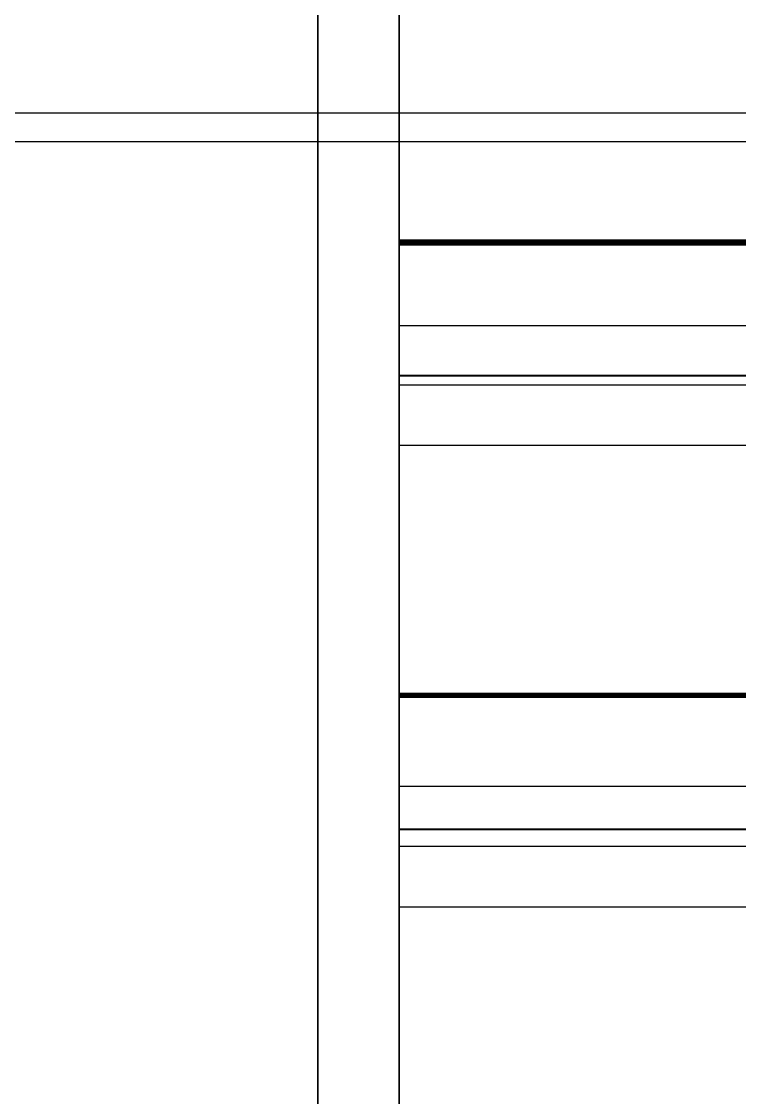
# Model space of a CAD drawing. Header units: millimetres. Extents: x -85 to 1059, y -155 to 155.
# Drawn here: x 998.18 to 1002.59, y 66.06 to 72.67 of the extents above; entities that cross this region are included whole.
import ezdxf

# ---------------------------------------------------------------- set-up
doc = ezdxf.new("R2010")
doc.units = ezdxf.units.MM
doc.header["$MEASUREMENT"] = 0
doc.layers.add('Default', color=7, linetype='Continuous', true_color=0x000000)

msp = doc.modelspace()

# ---------------------------------------------------------------- linework, layer by layer
at = {"layer": 'Default'}
for points, knots in [([(1000, 0, -154), (1000, -154, -154), (1000, -154), (1000, -154, 154), (1000, 0, 154), (1000, 154, 154), (1000, 154), (1000, 154, -154), (1000, 0, -154)], [0, 0, 0, 241.902634, 241.902634, 483.805269, 483.805269, 725.707903, 725.707903, 967.610537, 967.610537, 967.610537]), ([(1000, 0, -150), (1000, -150, -150), (1000, -150), (1000, -150, 150), (1000, 0, 150), (1000, 150, 150), (1000, 150), (1000, 150, -150), (1000, 0, -150)], [0, 0, 0, 235.619449, 235.619449, 471.238898, 471.238898, 706.858347, 706.858347, 942.477796, 942.477796, 942.477796])]:
    msp.add_rational_spline(points, [1, 0.707106781187, 1, 0.707106781187, 1, 0.707106781187, 1, 0.707106781187, 1], degree=2, knots=knots, dxfattribs=at)
for points, degree, knots in [([(1000.5, 0.0018, 150.0005), (1000.5, 82.8446, 150.0005), (1000.5, 150.0018, 82.8432), (1000.5, 150.0018, 0.0004), (1000.5, 150.0018, -82.8427), (1000.5, 82.8446, -150), (1000.5, 0.0018, -150), (1000.5, -82.8411, -150), (1000.5, -149.9983, -82.8427), (1000.5, -149.9983, 0.0004), (1000.5, -149.9983, 82.8432), (1000.5, -82.8411, 150.0005), (1000.5, 0.0018, 150.0005)], 3, [-5, -5, -5, -5, -4, -4, -4, -3, -3, -3, -2, -2, -2, -1, -1, -1, -1]), ([(1000.5, 0.3488, 139.7504), (1000.5, -76.9709, 139.7504), (1000.5, -139.6511, 77.0702), (1000.5, -139.6511, -0.2498), (1000.5, -139.6511, -77.5699), (1000.5, -76.9709, -140.2497), (1000.5, 0.3488, -140.2497), (1000.5, 77.6689, -140.2497), (1000.5, 140.349, -77.5699), (1000.5, 140.349, -0.2498), (1000.5, 140.349, 77.0702), (1000.5, 77.6689, 139.7504), (1000.5, 0.3488, 139.7504)], 3, [20636, 20636, 20636, 20636, 20637, 20637, 20637, 20638, 20638, 20638, 20639, 20639, 20639, 20640, 20640, 20640, 20640]), ([(1000.5, 0.0018, 140.0004), (1000.5, -77.318, 140.0004), (1000.5, -139.9981, 77.3202), (1000.5, -139.9981, 0.0002), (1000.5, -139.9981, -77.3199), (1000.5, -77.318, -139.9997), (1000.5, 0.0018, -139.9997), (1000.5, 77.3215, -139.9997), (1000.5, 140.002, -77.3199), (1000.5, 140.002, 0.0002), (1000.5, 140.002, 77.3202), (1000.5, 77.3215, 140.0004), (1000.5, 0.0018, 140.0004)], 3, [-1, -1, -1, -1, 0, 0, 0, 1, 1, 1, 2, 2, 2, 3, 3, 3, 3]), ([(1000.5, 71.3263, 135.2664), (1000.5, 71.3552, 135.2952), (1000.5, 71.3842, 135.3239), (1000.5, 71.4184, 135.3575), (1000.5, 71.4526, 135.391), (1000.5, 71.487, 135.4245), (1000.5, 71.5214, 135.458), (1000.5, 71.5561, 135.4922), (1000.5, 71.5909, 135.5264), (1000.5, 71.626, 135.5601), (1000.5, 71.6611, 135.5938), (1000.5, 71.6966, 135.6282), (1000.5, 71.732, 135.6626), (1000.5, 71.7676, 135.6968), (1000.5, 71.8033, 135.731), (1000.5, 71.8391, 135.7654), (1000.5, 71.8749, 135.7998), (1000.5, 71.911, 135.8342), (1000.5, 71.9472, 135.8686), (1000.5, 71.9839, 135.9036), (1000.5, 72.0206, 135.9385), (1000.5, 72.0573, 135.9732), (1000.5, 72.094, 136.008), (1000.5, 72.131, 136.0427), (1000.5, 72.168, 136.0775), (1000.5, 72.2054, 136.1126), (1000.5, 72.2428, 136.1477), (1000.5, 72.2806, 136.183), (1000.5, 72.3183, 136.2182), (1000.5, 72.3562, 136.2537), (1000.5, 72.3942, 136.2891), (1000.5, 72.4324, 136.3246), (1000.5, 72.4707, 136.36), (1000.5, 72.5094, 136.3955), (1000.5, 72.548, 136.431), (1000.5, 72.5868, 136.4668), (1000.5, 72.6256, 136.5026), (1000.5, 72.6647, 136.5384), (1000.5, 72.7039, 136.5742), (1000.5, 72.7434, 136.6102), (1000.5, 72.7829, 136.6461), (1000.5, 72.8226, 136.6823), (1000.5, 72.8623, 136.7185), (1000.5, 72.8692, 136.7246), (1000.5, 72.8761, 136.7308)], 2, [1653, 1653, 1653, 1654, 1654, 1655, 1655, 1656, 1656, 1657, 1657, 1658, 1658, 1659, 1659, 1660, 1660, 1661, 1661, 1662, 1662, 1663, 1663, 1664, 1664, 1665, 1665, 1666, 1666, 1667, 1667, 1668, 1668, 1669, 1669, 1670, 1670, 1671, 1671, 1672, 1672, 1673, 1673, 1674, 1674, 1675, 1675, 1675]), ([(1000.5, 72.8761, -137.2304), (1000.5, 72.8692, -137.2242), (1000.5, 72.8623, -137.2181), (1000.5, 72.8226, -137.1819), (1000.5, 72.7829, -137.1457), (1000.5, 72.7434, -137.1099), (1000.5, 72.7039, -137.0741), (1000.5, 72.6647, -137.0383), (1000.5, 72.6256, -137.0025), (1000.5, 72.5868, -136.9667), (1000.5, 72.548, -136.9309), (1000.5, 72.5094, -136.8953), (1000.5, 72.4707, -136.8596), (1000.5, 72.4324, -136.8242), (1000.5, 72.3942, -136.7887), (1000.5, 72.3562, -136.7533), (1000.5, 72.3183, -136.7178), (1000.5, 72.2806, -136.6827), (1000.5, 72.2428, -136.6476), (1000.5, 72.2054, -136.6125), (1000.5, 72.168, -136.5774), (1000.5, 72.131, -136.5423), (1000.5, 72.094, -136.5072), (1000.5, 72.0573, -136.4725), (1000.5, 72.0206, -136.4377), (1000.5, 71.9839, -136.4031), (1000.5, 71.9472, -136.3686), (1000.5, 71.911, -136.334), (1000.5, 71.8749, -136.2994), (1000.5, 71.8391, -136.265), (1000.5, 71.8033, -136.2306), (1000.5, 71.7676, -136.1964), (1000.5, 71.732, -136.1622), (1000.5, 71.6966, -136.128), (1000.5, 71.6611, -136.0938), (1000.5, 71.626, -136.0597), (1000.5, 71.5909, -136.0257), (1000.5, 71.5561, -135.992), (1000.5, 71.5214, -135.9583), (1000.5, 71.487, -135.9244), (1000.5, 71.4526, -135.8906), (1000.5, 71.4184, -135.857), (1000.5, 71.3842, -135.8235), (1000.5, 71.3552, -135.795), (1000.5, 71.3263, -135.7664)], 2, [8779, 8779, 8779, 8780, 8780, 8781, 8781, 8782, 8782, 8783, 8783, 8784, 8784, 8785, 8785, 8786, 8786, 8787, 8787, 8788, 8788, 8789, 8789, 8790, 8790, 8791, 8791, 8792, 8792, 8793, 8793, 8794, 8794, 8795, 8795, 8796, 8796, 8797, 8797, 8798, 8798, 8799, 8799, 8800, 8800, 8801, 8801, 8801]), ([(1000.5, 71.3136, 135.2559), (1000.5, 71.3177, 135.2592), (1000.5, 71.3217, 135.2626), (1000.5, 71.324, 135.2645), (1000.5, 71.3263, 135.2664)], 2, [1650, 1650, 1650, 1651.5, 1651.5, 1653, 1653, 1653]), ([(1000.5, 70.4962, 135.6658), (1000.5, 70.6271, 135.598), (1000.5, 70.758, 135.5303), (1000.5, 70.8965, 135.4583), (1000.5, 71.0349, 135.3864), (1000.5, 71.1654, 135.3183), (1000.5, 71.296, 135.2502)], 2, [1641, 1641, 1641, 1642, 1642, 1643, 1643, 1644, 1644, 1644]), ([(1000.5, 71.296, -135.7498), (1000.5, 71.1654, -135.8181), (1000.5, 71.0349, -135.8863), (1000.5, 70.8965, -135.9583), (1000.5, 70.758, -136.0303), (1000.5, 70.6271, -136.098), (1000.5, 70.4962, -136.1657)], 2, [8810, 8810, 8810, 8811, 8811, 8812, 8812, 8813, 8813, 8813]), ([(1000.5, 70.8007, 137.8096), (1000.5, 70.7996, 137.8004), (1000.5, 70.7986, 137.7913), (1000.5, 70.7919, 137.738), (1000.5, 70.7851, 137.6847), (1000.5, 70.7783, 137.6318), (1000.5, 70.7714, 137.5789), (1000.5, 70.7645, 137.5262), (1000.5, 70.7576, 137.4734), (1000.5, 70.7508, 137.421), (1000.5, 70.7439, 137.3686), (1000.5, 70.7368, 137.3166), (1000.5, 70.7298, 137.2646), (1000.5, 70.7227, 137.2131), (1000.5, 70.7157, 137.1616), (1000.5, 70.7086, 137.1102), (1000.5, 70.7015, 137.0589), (1000.5, 70.6943, 137.0077), (1000.5, 70.6871, 136.9566), (1000.5, 70.6798, 136.9058), (1000.5, 70.6726, 136.855), (1000.5, 70.6654, 136.8045), (1000.5, 70.6581, 136.7541), (1000.5, 70.6507, 136.704), (1000.5, 70.6433, 136.6539), (1000.5, 70.6359, 136.6042), (1000.5, 70.6285, 136.5544), (1000.5, 70.6211, 136.505), (1000.5, 70.6137, 136.4556), (1000.5, 70.6061, 136.4064), (1000.5, 70.5985, 136.3572), (1000.5, 70.5909, 136.3084), (1000.5, 70.5834, 136.2595), (1000.5, 70.5758, 136.2108), (1000.5, 70.5682, 136.1621), (1000.5, 70.5604, 136.114), (1000.5, 70.5527, 136.0658), (1000.5, 70.5449, 136.018), (1000.5, 70.5371, 135.9702), (1000.5, 70.5294, 135.9226), (1000.5, 70.5216, 135.875), (1000.5, 70.5139, 135.8275), (1000.5, 70.5061, 135.7801), (1000.5, 70.4989, 135.7369), (1000.5, 70.4916, 135.6936)], 2, [1610, 1610, 1610, 1611.045455, 1611.045455, 1612.090909, 1612.090909, 1613.136364, 1613.136364, 1614.181818, 1614.181818, 1615.227273, 1615.227273, 1616.272727, 1616.272727, 1617.318182, 1617.318182, 1618.363636, 1618.363636, 1619.409091, 1619.409091, 1620.454545, 1620.454545, 1621.5, 1621.5, 1622.545455, 1622.545455, 1623.590909, 1623.590909, 1624.636364, 1624.636364, 1625.681818, 1625.681818, 1626.727273, 1626.727273, 1627.772727, 1627.772727, 1628.818182, 1628.818182, 1629.863636, 1629.863636, 1630.909091, 1630.909091, 1631.954545, 1631.954545, 1633, 1633, 1633]), ([(1000.5, 70.4916, -136.1936), (1000.5, 70.4989, -136.2368), (1000.5, 70.5061, -136.28), (1000.5, 70.5139, -136.3271), (1000.5, 70.5216, -136.3742), (1000.5, 70.5294, -136.422), (1000.5, 70.5371, -136.4698), (1000.5, 70.5449, -136.5176), (1000.5, 70.5527, -136.5654), (1000.5, 70.5604, -136.6138), (1000.5, 70.5682, -136.6621), (1000.5, 70.5758, -136.7106), (1000.5, 70.5834, -136.7591), (1000.5, 70.5909, -136.808), (1000.5, 70.5985, -136.8568), (1000.5, 70.6061, -136.906), (1000.5, 70.6137, -136.9552), (1000.5, 70.6211, -137.0046), (1000.5, 70.6285, -137.054), (1000.5, 70.6359, -137.1038), (1000.5, 70.6433, -137.1535), (1000.5, 70.6507, -137.2038), (1000.5, 70.6581, -137.254), (1000.5, 70.6654, -137.3045), (1000.5, 70.6726, -137.3549), (1000.5, 70.6798, -137.4057), (1000.5, 70.6871, -137.4565), (1000.5, 70.6943, -137.5075), (1000.5, 70.7015, -137.5585), (1000.5, 70.7086, -137.6098), (1000.5, 70.7157, -137.6612), (1000.5, 70.7227, -137.7128), (1000.5, 70.7298, -137.7645), (1000.5, 70.7368, -137.8166), (1000.5, 70.7439, -137.8686), (1000.5, 70.7508, -137.921), (1000.5, 70.7576, -137.9734), (1000.5, 70.7645, -138.0259), (1000.5, 70.7714, -138.0785), (1000.5, 70.7783, -138.1314), (1000.5, 70.7851, -138.1843), (1000.5, 70.7919, -138.2376), (1000.5, 70.7986, -138.2909), (1000.5, 70.7996, -138.3002), (1000.5, 70.8007, -138.3096)], 2, [8821, 8821, 8821, 8822.045455, 8822.045455, 8823.090909, 8823.090909, 8824.136364, 8824.136364, 8825.181818, 8825.181818, 8826.227273, 8826.227273, 8827.272727, 8827.272727, 8828.318182, 8828.318182, 8829.363636, 8829.363636, 8830.409091, 8830.409091, 8831.454545, 8831.454545, 8832.5, 8832.5, 8833.545455, 8833.545455, 8834.590909, 8834.590909, 8835.636364, 8835.636364, 8836.681818, 8836.681818, 8837.727273, 8837.727273, 8838.772727, 8838.772727, 8839.818182, 8839.818182, 8840.863636, 8840.863636, 8841.909091, 8841.909091, 8842.954545, 8842.954545, 8844, 8844, 8844]), ([(1000.5, 70.4913, 135.6884), (1000.5, 70.4913, 135.6859), (1000.5, 70.4913, 135.6834), (1000.5, 70.4913, 135.6813), (1000.5, 70.4913, 135.6792)], 2, [1634, 1634, 1634, 1635, 1635, 1636, 1636, 1636]), ([(1000.5, 70.4913, -136.1788), (1000.5, 70.4913, -136.1809), (1000.5, 70.4913, -136.183), (1000.5, 70.4913, -136.1857), (1000.5, 70.4913, -136.1883)], 2, [8818, 8818, 8818, 8819, 8819, 8820, 8820, 8820]), ([(1000.5, 68.5429, 136.6821), (1000.5, 68.5734, 136.7134), (1000.5, 68.6039, 136.7446), (1000.5, 68.6374, 136.7788), (1000.5, 68.671, 136.813), (1000.5, 68.7046, 136.8476), (1000.5, 68.7383, 136.8822), (1000.5, 68.7726, 136.9167), (1000.5, 68.8068, 136.9513), (1000.5, 68.841, 136.9859), (1000.5, 68.8752, 137.0204), (1000.5, 68.91, 137.0554), (1000.5, 68.9447, 137.0903), (1000.5, 68.9796, 137.1252), (1000.5, 69.0146, 137.1601), (1000.5, 69.0497, 137.1952), (1000.5, 69.0848, 137.2303), (1000.5, 69.1202, 137.2658), (1000.5, 69.1557, 137.3013), (1000.5, 69.1917, 137.3365), (1000.5, 69.2276, 137.3718), (1000.5, 69.2636, 137.4074), (1000.5, 69.2996, 137.4431), (1000.5, 69.3359, 137.4787), (1000.5, 69.3723, 137.5143), (1000.5, 69.409, 137.5501), (1000.5, 69.4457, 137.5859), (1000.5, 69.4827, 137.6221), (1000.5, 69.5197, 137.6583), (1000.5, 69.557, 137.6943), (1000.5, 69.5942, 137.7302), (1000.5, 69.6316, 137.7666), (1000.5, 69.669, 137.8029), (1000.5, 69.7069, 137.8391), (1000.5, 69.7448, 137.8752), (1000.5, 69.7829, 137.9117), (1000.5, 69.821, 137.9483), (1000.5, 69.8593, 137.9851), (1000.5, 69.8976, 138.022), (1000.5, 69.9364, 138.0587), (1000.5, 69.9752, 138.0954), (1000.5, 70.0142, 138.1322), (1000.5, 70.0531, 138.1691), (1000.5, 70.0598, 138.1754), (1000.5, 70.0665, 138.1818)], 2, [1585, 1585, 1585, 1586.045455, 1586.045455, 1587.090909, 1587.090909, 1588.136364, 1588.136364, 1589.181818, 1589.181818, 1590.227273, 1590.227273, 1591.272727, 1591.272727, 1592.318182, 1592.318182, 1593.363636, 1593.363636, 1594.409091, 1594.409091, 1595.454545, 1595.454545, 1596.5, 1596.5, 1597.545455, 1597.545455, 1598.590909, 1598.590909, 1599.636364, 1599.636364, 1600.681818, 1600.681818, 1601.727273, 1601.727273, 1602.772727, 1602.772727, 1603.818182, 1603.818182, 1604.863636, 1604.863636, 1605.909091, 1605.909091, 1606.954545, 1606.954545, 1608, 1608, 1608]), ([(1000.5, 70.0665, -138.6814), (1000.5, 70.0598, -138.675), (1000.5, 70.0531, -138.6687), (1000.5, 70.0142, -138.6318), (1000.5, 69.9752, -138.595), (1000.5, 69.9364, -138.5581), (1000.5, 69.8976, -138.5212), (1000.5, 69.8593, -138.4845), (1000.5, 69.821, -138.4478), (1000.5, 69.7829, -138.4115), (1000.5, 69.7448, -138.3752), (1000.5, 69.7069, -138.3387), (1000.5, 69.669, -138.3021), (1000.5, 69.6316, -138.266), (1000.5, 69.5942, -138.2298), (1000.5, 69.557, -138.1937), (1000.5, 69.5197, -138.1575), (1000.5, 69.4827, -138.1217), (1000.5, 69.4457, -138.0859), (1000.5, 69.409, -138.0499), (1000.5, 69.3723, -138.0139), (1000.5, 69.3359, -137.9783), (1000.5, 69.2996, -137.9427), (1000.5, 69.2636, -137.9072), (1000.5, 69.2276, -137.8718), (1000.5, 69.1917, -137.8361), (1000.5, 69.1557, -137.8005), (1000.5, 69.1202, -137.7652), (1000.5, 69.0848, -137.7299), (1000.5, 69.0497, -137.6948), (1000.5, 69.0146, -137.6597), (1000.5, 68.9796, -137.6248), (1000.5, 68.9447, -137.5899), (1000.5, 68.91, -137.555), (1000.5, 68.8752, -137.52), (1000.5, 68.841, -137.4853), (1000.5, 68.8068, -137.4505), (1000.5, 68.7726, -137.4161), (1000.5, 68.7383, -137.3818), (1000.5, 68.7046, -137.3474), (1000.5, 68.671, -137.313), (1000.5, 68.6374, -137.2786), (1000.5, 68.6039, -137.2442), (1000.5, 68.5734, -137.2129), (1000.5, 68.5429, -137.1817)], 2, [8846, 8846, 8846, 8847.045455, 8847.045455, 8848.090909, 8848.090909, 8849.136364, 8849.136364, 8850.181818, 8850.181818, 8851.227273, 8851.227273, 8852.272727, 8852.272727, 8853.318182, 8853.318182, 8854.363636, 8854.363636, 8855.409091, 8855.409091, 8856.454545, 8856.454545, 8857.5, 8857.5, 8858.545455, 8858.545455, 8859.590909, 8859.590909, 8860.636364, 8860.636364, 8861.681818, 8861.681818, 8862.727273, 8862.727273, 8863.772727, 8863.772727, 8864.818182, 8864.818182, 8865.863636, 8865.863636, 8866.909091, 8866.909091, 8867.954545, 8867.954545, 8869, 8869, 8869]), ([(1000.5, 68.5429, -137.1817), (1000.5, 68.5408, -137.18), (1000.5, 68.5387, -137.1782), (1000.5, 68.5367, -137.1766), (1000.5, 68.5348, -137.175)], 2, [8869, 8869, 8869, 8870, 8870, 8871, 8871, 8871]), ([(1000.5, 67.7093, 137.0684), (1000.5, 67.8414, 137.0035), (1000.5, 67.9735, 136.9386), (1000.5, 68.1134, 136.8695), (1000.5, 68.2533, 136.8003), (1000.5, 68.3854, 136.7347), (1000.5, 68.5175, 136.6691)], 2, [1574, 1574, 1574, 1575, 1575, 1576, 1576, 1577, 1577, 1577]), ([(1000.5, 68.5175, -137.1687), (1000.5, 68.3854, -137.2341), (1000.5, 68.2533, -137.2996), (1000.5, 68.1134, -137.3689), (1000.5, 67.9735, -137.4382), (1000.5, 67.8414, -137.5031), (1000.5, 67.7093, -137.568)], 2, [8877, 8877, 8877, 8878, 8878, 8879, 8879, 8880, 8880, 8880]), ([(1000.5, 67.97, 139.2183), (1000.5, 67.9689, 139.2089), (1000.5, 67.9679, 139.1996), (1000.5, 67.9622, 139.1461), (1000.5, 67.9566, 139.0927), (1000.5, 67.9509, 139.0396), (1000.5, 67.9453, 138.9865), (1000.5, 67.9395, 138.9339), (1000.5, 67.9336, 138.8813), (1000.5, 67.9278, 138.829), (1000.5, 67.922, 138.7766), (1000.5, 67.9162, 138.7244), (1000.5, 67.9104, 138.6722), (1000.5, 67.9042, 138.6203), (1000.5, 67.898, 138.5684), (1000.5, 67.892, 138.5169), (1000.5, 67.886, 138.4654), (1000.5, 67.8798, 138.4143), (1000.5, 67.8737, 138.3631), (1000.5, 67.8675, 138.3121), (1000.5, 67.8613, 138.2612), (1000.5, 67.855, 138.2105), (1000.5, 67.8486, 138.1599), (1000.5, 67.8425, 138.1096), (1000.5, 67.8363, 138.0594), (1000.5, 67.8299, 138.0095), (1000.5, 67.8236, 137.9595), (1000.5, 67.8171, 137.9098), (1000.5, 67.8105, 137.8601), (1000.5, 67.804, 137.8108), (1000.5, 67.7975, 137.7616), (1000.5, 67.7908, 137.7126), (1000.5, 67.7841, 137.6636), (1000.5, 67.7775, 137.6151), (1000.5, 67.771, 137.5665), (1000.5, 67.7643, 137.518), (1000.5, 67.7576, 137.4695), (1000.5, 67.7507, 137.4216), (1000.5, 67.7439, 137.3736), (1000.5, 67.7371, 137.3258), (1000.5, 67.7304, 137.278), (1000.5, 67.7236, 137.2305), (1000.5, 67.7167, 137.1831), (1000.5, 67.7109, 137.143), (1000.5, 67.705, 137.103)], 2, [1543, 1543, 1543, 1544, 1544, 1545, 1545, 1546, 1546, 1547, 1547, 1548, 1548, 1549, 1549, 1550, 1550, 1551, 1551, 1552, 1552, 1553, 1553, 1554, 1554, 1555, 1555, 1556, 1556, 1557, 1557, 1558, 1558, 1559, 1559, 1560, 1560, 1561, 1561, 1562, 1562, 1563, 1563, 1564, 1564, 1565, 1565, 1565]), ([(1000.5, 67.705, -137.6022), (1000.5, 67.7109, -137.6425), (1000.5, 67.7167, -137.6827), (1000.5, 67.7236, -137.7301), (1000.5, 67.7304, -137.7776), (1000.5, 67.7371, -137.8252), (1000.5, 67.7439, -137.8728), (1000.5, 67.7507, -137.921), (1000.5, 67.7576, -137.9691), (1000.5, 67.7643, -138.0175), (1000.5, 67.771, -138.0658), (1000.5, 67.7775, -138.1146), (1000.5, 67.7841, -138.1635), (1000.5, 67.7908, -138.2124), (1000.5, 67.7975, -138.2612), (1000.5, 67.804, -138.3106), (1000.5, 67.8105, -138.36), (1000.5, 67.8171, -138.4097), (1000.5, 67.8236, -138.4595), (1000.5, 67.8299, -138.5094), (1000.5, 67.8363, -138.5593), (1000.5, 67.8425, -138.6094), (1000.5, 67.8486, -138.6595), (1000.5, 67.855, -138.7101), (1000.5, 67.8613, -138.7608), (1000.5, 67.8675, -138.8116), (1000.5, 67.8737, -138.8624), (1000.5, 67.8798, -138.9137), (1000.5, 67.886, -138.965), (1000.5, 67.892, -139.0165), (1000.5, 67.898, -139.068), (1000.5, 67.9042, -139.1199), (1000.5, 67.9104, -139.1717), (1000.5, 67.9162, -139.2238), (1000.5, 67.922, -139.2758), (1000.5, 67.9278, -139.3284), (1000.5, 67.9336, -139.3809), (1000.5, 67.9395, -139.4337), (1000.5, 67.9453, -139.4864), (1000.5, 67.9509, -139.5393), (1000.5, 67.9566, -139.5923), (1000.5, 67.9622, -139.6457), (1000.5, 67.9679, -139.6991), (1000.5, 67.9689, -139.7085), (1000.5, 67.97, -139.7178)], 2, [8889, 8889, 8889, 8890, 8890, 8891, 8891, 8892, 8892, 8893, 8893, 8894, 8894, 8895, 8895, 8896, 8896, 8897, 8897, 8898, 8898, 8899, 8899, 8900, 8900, 8901, 8901, 8902, 8902, 8903, 8903, 8904, 8904, 8905, 8905, 8906, 8906, 8907, 8907, 8908, 8908, 8909, 8909, 8910, 8910, 8911, 8911, 8911]), ([(1000.5, 67.705, 137.103), (1000.5, 67.7047, 137.0998), (1000.5, 67.7043, 137.0966), (1000.5, 67.704, 137.0938), (1000.5, 67.7036, 137.091)], 2, [1565, 1565, 1565, 1566, 1566, 1567, 1567, 1567]), ([(1000.5, 67.7036, -137.5909), (1000.5, 67.704, -137.5936), (1000.5, 67.7043, -137.5962), (1000.5, 67.7047, -137.5992), (1000.5, 67.705, -137.6022)], 2, [8887, 8887, 8887, 8888, 8888, 8889, 8889, 8889]), ([(1000.5, 67.7043, -137.5779), (1000.5, 67.7042, -137.5797), (1000.5, 67.704, -137.5814), (1000.5, 67.7038, -137.5835), (1000.5, 67.7036, -137.5857)], 2, [8884, 8884, 8884, 8885, 8885, 8886, 8886, 8886]), ([(1000.5, 65.7397, 138.0488), (1000.5, 65.7674, 138.0786), (1000.5, 65.7951, 138.1084), (1000.5, 65.8279, 138.1433), (1000.5, 65.8607, 138.1783), (1000.5, 65.8939, 138.2135), (1000.5, 65.927, 138.2488), (1000.5, 65.9604, 138.2839), (1000.5, 65.9937, 138.319), (1000.5, 66.0272, 138.3545), (1000.5, 66.0607, 138.3899), (1000.5, 66.0948, 138.4254), (1000.5, 66.1288, 138.4608), (1000.5, 66.1631, 138.4965), (1000.5, 66.1973, 138.5321), (1000.5, 66.2317, 138.5681), (1000.5, 66.2661, 138.6041), (1000.5, 66.301, 138.6399), (1000.5, 66.3359, 138.6757), (1000.5, 66.3708, 138.712), (1000.5, 66.4058, 138.7484), (1000.5, 66.4412, 138.7847), (1000.5, 66.4767, 138.821), (1000.5, 66.5123, 138.8574), (1000.5, 66.5479, 138.8937), (1000.5, 66.5837, 138.9302), (1000.5, 66.6195, 138.9667), (1000.5, 66.6557, 139.0036), (1000.5, 66.6919, 139.0405), (1000.5, 66.7286, 139.0773), (1000.5, 66.7652, 139.1142), (1000.5, 66.8019, 139.151), (1000.5, 66.8386, 139.1879), (1000.5, 66.8757, 139.2251), (1000.5, 66.9127, 139.2623), (1000.5, 66.9501, 139.2996), (1000.5, 66.9875, 139.3368), (1000.5, 67.0251, 139.3742), (1000.5, 67.0626, 139.4116), (1000.5, 67.1007, 139.4491), (1000.5, 67.1388, 139.4867), (1000.5, 67.1769, 139.5243), (1000.5, 67.215, 139.5619), (1000.5, 67.2217, 139.5684), (1000.5, 67.2284, 139.5749)], 2, [1519, 1519, 1519, 1520, 1520, 1521, 1521, 1522, 1522, 1523, 1523, 1524, 1524, 1525, 1525, 1526, 1526, 1527, 1527, 1528, 1528, 1529, 1529, 1530, 1530, 1531, 1531, 1532, 1532, 1533, 1533, 1534, 1534, 1535, 1535, 1536, 1536, 1537, 1537, 1538, 1538, 1539, 1539, 1540, 1540, 1541, 1541, 1541]), ([(1000.5, 67.2284, -140.0749), (1000.5, 67.2217, -140.0683), (1000.5, 67.215, -140.0618), (1000.5, 67.1769, -140.0242), (1000.5, 67.1388, -139.9867), (1000.5, 67.1007, -139.9491), (1000.5, 67.0626, -139.9115), (1000.5, 67.0251, -139.874), (1000.5, 66.9875, -139.8364), (1000.5, 66.9501, -139.7992), (1000.5, 66.9127, -139.7619), (1000.5, 66.8757, -139.7247), (1000.5, 66.8386, -139.6875), (1000.5, 66.8019, -139.6506), (1000.5, 66.7652, -139.6138), (1000.5, 66.7286, -139.5769), (1000.5, 66.6919, -139.54), (1000.5, 66.6557, -139.5032), (1000.5, 66.6195, -139.4663), (1000.5, 66.5837, -139.4298), (1000.5, 66.5479, -139.3933), (1000.5, 66.5123, -139.357), (1000.5, 66.4767, -139.3206), (1000.5, 66.4412, -139.2843), (1000.5, 66.4058, -139.2479), (1000.5, 66.3708, -139.2118), (1000.5, 66.3359, -139.1756), (1000.5, 66.301, -139.1396), (1000.5, 66.2661, -139.1037), (1000.5, 66.2317, -139.0679), (1000.5, 66.1973, -139.032), (1000.5, 66.1631, -138.9962), (1000.5, 66.1288, -138.9604), (1000.5, 66.0948, -138.925), (1000.5, 66.0607, -138.8895), (1000.5, 66.0272, -138.8541), (1000.5, 65.9937, -138.8186), (1000.5, 65.9604, -138.7833), (1000.5, 65.927, -138.7481), (1000.5, 65.8939, -138.7131), (1000.5, 65.8607, -138.6782), (1000.5, 65.8279, -138.6431), (1000.5, 65.7951, -138.608), (1000.5, 65.7674, -138.5784), (1000.5, 65.7397, -138.5487)], 2, [8913, 8913, 8913, 8914, 8914, 8915, 8915, 8916, 8916, 8917, 8917, 8918, 8918, 8919, 8919, 8920, 8920, 8921, 8921, 8922, 8922, 8923, 8923, 8924, 8924, 8925, 8925, 8926, 8926, 8927, 8927, 8928, 8928, 8929, 8929, 8930, 8930, 8931, 8931, 8932, 8932, 8933, 8933, 8934, 8934, 8935, 8935, 8935])]:
    msp.add_open_spline(points, degree=degree, knots=knots, dxfattribs=at)
for points in [[(1007, 72.1072, 14.8569), (998, 72.1072, 14.8569), (989, 72.1072, 14.8569)], [(1007, 71.931, -15.1292), (998, 71.931, -15.1292), (989, 71.931, -15.1292)], [(1007, 71.3263, 135.2664), (1003.75, 71.3263, 135.2664), (1000.5, 71.3263, 135.2664)], [(1007, 71.3263, -135.7664), (1003.75, 71.3263, -135.7664), (1000.5, 71.3263, -135.7664)], [(1000.5, 71.3263, -135.7664), (1000.5, 71.324, -135.7643), (1000.5, 71.3217, -135.7621)], [(1007, 71.3217, -135.7621), (1003.75, 71.3217, -135.7621), (1000.5, 71.3217, -135.7621)], [(1000.5, 71.3217, -135.7621), (1000.5, 71.3196, -135.7604), (1000.5, 71.3175, -135.7586)], [(1007, 71.3175, -135.7586), (1003.75, 71.3175, -135.7586), (1000.5, 71.3175, -135.7586)], [(1000.5, 71.3175, -135.7586), (1000.5, 71.3156, -135.7572), (1000.5, 71.3136, -135.7558)], [(1007, 71.3136, 135.2559), (1003.75, 71.3136, 135.2559), (1000.5, 71.3136, 135.2559)], [(1000.5, 71.3101, 135.2534), (1000.5, 71.3118, 135.2546), (1000.5, 71.3136, 135.2559)], [(1007, 71.3136, -135.7558), (1003.75, 71.3136, -135.7558), (1000.5, 71.3136, -135.7558)], [(1000.5, 71.3136, -135.7558), (1000.5, 71.3118, -135.7546), (1000.5, 71.3101, -135.7533)], [(1007, 71.3101, 135.2534), (1003.75, 71.3101, 135.2534), (1000.5, 71.3101, 135.2534)], [(1000.5, 71.3066, 135.2516), (1000.5, 71.3083, 135.2525), (1000.5, 71.3101, 135.2534)], [(1007, 71.3101, -135.7533), (1003.75, 71.3101, -135.7533), (1000.5, 71.3101, -135.7533)], [(1000.5, 71.3101, -135.7533), (1000.5, 71.3083, -135.7524), (1000.5, 71.3066, -135.7516)], [(1007, 71.3066, 135.2516), (1003.75, 71.3066, 135.2516), (1000.5, 71.3066, 135.2516)], [(1000.5, 71.3034, 135.2506), (1000.5, 71.305, 135.2511), (1000.5, 71.3066, 135.2516)], [(1007, 71.3066, -135.7516), (1003.75, 71.3066, -135.7516), (1000.5, 71.3066, -135.7516)], [(1000.5, 71.3066, -135.7516), (1000.5, 71.305, -135.7509), (1000.5, 71.3034, -135.7502)], [(1007, 71.3034, 135.2506), (1003.75, 71.3034, 135.2506), (1000.5, 71.3034, 135.2506)], [(1000.5, 71.3006, 135.2499), (1000.5, 71.302, 135.2502), (1000.5, 71.3034, 135.2506)], [(1007, 71.3034, -135.7502), (1003.75, 71.3034, -135.7502), (1000.5, 71.3034, -135.7502)], [(1000.5, 71.3034, -135.7502), (1000.5, 71.302, -135.7498), (1000.5, 71.3006, -135.7494)], [(1007, 71.3006, 135.2499), (1003.75, 71.3006, 135.2499), (1000.5, 71.3006, 135.2499)], [(1000.5, 71.2984, 135.2495), (1000.5, 71.2995, 135.2497), (1000.5, 71.3006, 135.2499)], [(1007, 71.3006, -135.7494), (1003.75, 71.3006, -135.7494), (1000.5, 71.3006, -135.7494)], [(1000.5, 71.3006, -135.7494), (1000.5, 71.2995, -135.7494), (1000.5, 71.2984, -135.7494)], [(1007, 71.2984, 135.2495), (1003.75, 71.2984, 135.2495), (1000.5, 71.2984, 135.2495)], [(1000.5, 71.296, 135.2502), (1000.5, 71.2972, 135.2499), (1000.5, 71.2984, 135.2495)], [(1007, 71.2984, -135.7494), (1003.75, 71.2984, -135.7494), (1000.5, 71.2984, -135.7494)], [(1000.5, 71.2984, -135.7494), (1000.5, 71.2972, -135.7496), (1000.5, 71.296, -135.7498)], [(1007, 71.296, 135.2502), (1003.75, 71.296, 135.2502), (1000.5, 71.296, 135.2502)], [(1007, 71.296, -135.7498), (1003.75, 71.296, -135.7498), (1000.5, 71.296, -135.7498)], [(1007, 70.8007, 137.8096), (1003.75, 70.8007, 137.8096), (1000.5, 70.8007, 137.8096)], [(1000.5, 70.4355, 137.9994), (1000.5, 70.6181, 137.9045), (1000.5, 70.8007, 137.8096)], [(1007, 70.8007, -138.3096), (1003.75, 70.8007, -138.3096), (1000.5, 70.8007, -138.3096)], [(1000.5, 70.8007, -138.3096), (1000.5, 70.6181, -138.4045), (1000.5, 70.4355, -138.4994)], [(1007, 70.4962, 135.6658), (1003.75, 70.4962, 135.6658), (1000.5, 70.4962, 135.6658)], [(1000.5, 70.4945, 135.6675), (1000.5, 70.4953, 135.6667), (1000.5, 70.4962, 135.6658)], [(1007, 70.4962, -136.1657), (1003.75, 70.4962, -136.1657), (1000.5, 70.4962, -136.1657)], [(1000.5, 70.4962, -136.1657), (1000.5, 70.4953, -136.1664), (1000.5, 70.4945, -136.1671)], [(1007, 70.4945, 135.6675), (1003.75, 70.4945, 135.6675), (1000.5, 70.4945, 135.6675)], [(1000.5, 70.4934, 135.6697), (1000.5, 70.4939, 135.6686), (1000.5, 70.4945, 135.6675)], [(1007, 70.4945, -136.1671), (1003.75, 70.4945, -136.1671), (1000.5, 70.4945, -136.1671)], [(1000.5, 70.4945, -136.1671), (1000.5, 70.4939, -136.168), (1000.5, 70.4934, -136.1689)], [(1007, 70.4934, 135.6697), (1003.75, 70.4934, 135.6697), (1000.5, 70.4934, 135.6697)], [(1000.5, 70.4923, 135.6721), (1000.5, 70.4929, 135.6709), (1000.5, 70.4934, 135.6697)], [(1007, 70.4934, -136.1689), (1003.75, 70.4934, -136.1689), (1000.5, 70.4934, -136.1689)], [(1000.5, 70.4934, -136.1689), (1000.5, 70.4929, -136.1703), (1000.5, 70.4923, -136.1717)], [(1007, 70.4923, 135.6721), (1003.75, 70.4923, 135.6721), (1000.5, 70.4923, 135.6721)], [(1000.5, 70.4916, 135.6753), (1000.5, 70.492, 135.6737), (1000.5, 70.4923, 135.6721)], [(1007, 70.4923, -136.1717), (1003.75, 70.4923, -136.1717), (1000.5, 70.4923, -136.1717)], [(1000.5, 70.4923, -136.1717), (1000.5, 70.492, -136.1733), (1000.5, 70.4916, -136.1749)], [(1007, 70.4916, 135.6936), (1003.75, 70.4916, 135.6936), (1000.5, 70.4916, 135.6936)], [(1000.5, 70.4916, 135.6936), (1000.5, 70.4915, 135.691), (1000.5, 70.4913, 135.6884)], [(1007, 70.4916, 135.6753), (1003.75, 70.4916, 135.6753), (1000.5, 70.4916, 135.6753)], [(1000.5, 70.4913, 135.6792), (1000.5, 70.4915, 135.6772), (1000.5, 70.4916, 135.6753)], [(1007, 70.4916, -136.1749), (1003.75, 70.4916, -136.1749), (1000.5, 70.4916, -136.1749)], [(1000.5, 70.4916, -136.1749), (1000.5, 70.4915, -136.1768), (1000.5, 70.4913, -136.1788)], [(1007, 70.4916, -136.1936), (1003.75, 70.4916, -136.1936), (1000.5, 70.4916, -136.1936)], [(1000.5, 70.4913, -136.1883), (1000.5, 70.4915, -136.191), (1000.5, 70.4916, -136.1936)], [(1007, 70.4913, 135.6884), (1003.75, 70.4913, 135.6884), (1000.5, 70.4913, 135.6884)], [(1007, 70.4913, 135.6792), (1003.75, 70.4913, 135.6792), (1000.5, 70.4913, 135.6792)], [(1007, 70.4913, -136.1788), (1003.75, 70.4913, -136.1788), (1000.5, 70.4913, -136.1788)], [(1007, 70.4913, -136.1883), (1003.75, 70.4913, -136.1883), (1000.5, 70.4913, -136.1883)], [(1007, 70.4355, 137.9994), (1003.75, 70.4355, 137.9994), (1000.5, 70.4355, 137.9994)], [(1000.5, 70.0665, 138.1818), (1000.5, 70.251, 138.0906), (1000.5, 70.4355, 137.9994)], [(1007, 70.4355, -138.4994), (1003.75, 70.4355, -138.4994), (1000.5, 70.4355, -138.4994)], [(1000.5, 70.4355, -138.4994), (1000.5, 70.251, -138.5904), (1000.5, 70.0665, -138.6814)], [(1007, 70.0665, 138.1818), (1003.75, 70.0665, 138.1818), (1000.5, 70.0665, 138.1818)], [(1007, 70.0665, -138.6814), (1003.75, 70.0665, -138.6814), (1000.5, 70.0665, -138.6814)], [(1007, 68.5429, 136.6821), (1003.75, 68.5429, 136.6821), (1000.5, 68.5429, 136.6821)], [(1000.5, 68.5387, 136.6783), (1000.5, 68.5408, 136.6802), (1000.5, 68.5429, 136.6821)], [(1007, 68.5429, -137.1817), (1003.75, 68.5429, -137.1817), (1000.5, 68.5429, -137.1817)], [(1007, 68.5387, 136.6783), (1003.75, 68.5387, 136.6783), (1000.5, 68.5387, 136.6783)], [(1000.5, 68.5348, 136.6754), (1000.5, 68.5367, 136.6768), (1000.5, 68.5387, 136.6783)], [(1007, 68.5348, 136.6754), (1003.75, 68.5348, 136.6754), (1000.5, 68.5348, 136.6754)], [(1000.5, 68.5309, 136.673), (1000.5, 68.5328, 136.6742), (1000.5, 68.5348, 136.6754)], [(1007, 68.5348, -137.175), (1003.75, 68.5348, -137.175), (1000.5, 68.5348, -137.175)], [(1000.5, 68.5348, -137.175), (1000.5, 68.5328, -137.1738), (1000.5, 68.5309, -137.1726)], [(1007, 68.5309, 136.673), (1003.75, 68.5309, 136.673), (1000.5, 68.5309, 136.673)], [(1000.5, 68.5277, 136.6708), (1000.5, 68.5293, 136.6719), (1000.5, 68.5309, 136.673)], [(1007, 68.5309, -137.1726), (1003.75, 68.5309, -137.1726), (1000.5, 68.5309, -137.1726)], [(1000.5, 68.5309, -137.1726), (1000.5, 68.5293, -137.1715), (1000.5, 68.5277, -137.1704)], [(1007, 68.5277, 136.6708), (1003.75, 68.5277, 136.6708), (1000.5, 68.5277, 136.6708)], [(1000.5, 68.5249, 136.6694), (1000.5, 68.5263, 136.6701), (1000.5, 68.5277, 136.6708)], [(1007, 68.5277, -137.1704), (1003.75, 68.5277, -137.1704), (1000.5, 68.5277, -137.1704)], [(1000.5, 68.5277, -137.1704), (1000.5, 68.5263, -137.1697), (1000.5, 68.5249, -137.169)], [(1007, 68.5249, 136.6694), (1003.75, 68.5249, 136.6694), (1000.5, 68.5249, 136.6694)], [(1000.5, 68.5221, 136.6687), (1000.5, 68.5235, 136.6691), (1000.5, 68.5249, 136.6694)], [(1007, 68.5249, -137.169), (1003.75, 68.5249, -137.169), (1000.5, 68.5249, -137.169)], [(1000.5, 68.5249, -137.169), (1000.5, 68.5235, -137.1687), (1000.5, 68.5221, -137.1683)], [(1007, 68.5221, 136.6687), (1003.75, 68.5221, 136.6687), (1000.5, 68.5221, 136.6687)], [(1000.5, 68.5196, 136.6687), (1000.5, 68.5208, 136.6687), (1000.5, 68.5221, 136.6687)], [(1007, 68.5221, -137.1683), (1003.75, 68.5221, -137.1683), (1000.5, 68.5221, -137.1683)], [(1000.5, 68.5221, -137.1683), (1000.5, 68.5208, -137.1683), (1000.5, 68.5196, -137.1683)], [(1007, 68.5196, 136.6687), (1003.75, 68.5196, 136.6687), (1000.5, 68.5196, 136.6687)], [(1000.5, 68.5175, 136.6691), (1000.5, 68.5186, 136.6689), (1000.5, 68.5196, 136.6687)], [(1007, 68.5196, -137.1683), (1003.75, 68.5196, -137.1683), (1000.5, 68.5196, -137.1683)], [(1000.5, 68.5196, -137.1683), (1000.5, 68.5186, -137.1685), (1000.5, 68.5175, -137.1687)], [(1007, 68.5175, 136.6691), (1003.75, 68.5175, 136.6691), (1000.5, 68.5175, 136.6691)], [(1007, 68.5175, -137.1687), (1003.75, 68.5175, -137.1687), (1000.5, 68.5175, -137.1687)], [(1007, 67.97, 139.2183), (1003.75, 67.97, 139.2183), (1000.5, 67.97, 139.2183)], [(1000.5, 67.601, 139.4003), (1000.5, 67.7855, 139.3093), (1000.5, 67.97, 139.2183)], [(1007, 67.97, -139.7178), (1003.75, 67.97, -139.7178), (1000.5, 67.97, -139.7178)], [(1000.5, 67.97, -139.7178), (1000.5, 67.7855, -139.809), (1000.5, 67.601, -139.9002)], [(1007, 67.7093, 137.0684), (1003.75, 67.7093, 137.0684), (1000.5, 67.7093, 137.0684)], [(1000.5, 67.7075, 137.0698), (1000.5, 67.7084, 137.0691), (1000.5, 67.7093, 137.0684)], [(1007, 67.7093, -137.568), (1003.75, 67.7093, -137.568), (1000.5, 67.7093, -137.568)], [(1000.5, 67.7093, -137.568), (1000.5, 67.7084, -137.5689), (1000.5, 67.7075, -137.5698)], [(1007, 67.7075, 137.0698), (1003.75, 67.7075, 137.0698), (1000.5, 67.7075, 137.0698)], [(1000.5, 67.7061, 137.072), (1000.5, 67.7068, 137.0709), (1000.5, 67.7075, 137.0698)], [(1007, 67.7075, -137.5698), (1003.75, 67.7075, -137.5698), (1000.5, 67.7075, -137.5698)], [(1000.5, 67.7075, -137.5698), (1000.5, 67.7068, -137.5708), (1000.5, 67.7061, -137.5719)], [(1007, 67.7061, 137.072), (1003.75, 67.7061, 137.072), (1000.5, 67.7061, 137.072)], [(1000.5, 67.705, 137.0744), (1000.5, 67.7056, 137.0732), (1000.5, 67.7061, 137.072)], [(1007, 67.7061, -137.5719), (1003.75, 67.7061, -137.5719), (1000.5, 67.7061, -137.5719)], [(1000.5, 67.7061, -137.5719), (1000.5, 67.7056, -137.5731), (1000.5, 67.705, -137.5744)], [(1007, 67.705, 137.103), (1003.75, 67.705, 137.103), (1000.5, 67.705, 137.103)], [(1007, 67.705, 137.0744), (1003.75, 67.705, 137.0744), (1000.5, 67.705, 137.0744)], [(1000.5, 67.7043, 137.0779), (1000.5, 67.7047, 137.0762), (1000.5, 67.705, 137.0744)], [(1007, 67.705, -137.5744), (1003.75, 67.705, -137.5744), (1000.5, 67.705, -137.5744)], [(1000.5, 67.705, -137.5744), (1000.5, 67.7047, -137.5761), (1000.5, 67.7043, -137.5779)], [(1007, 67.705, -137.6022), (1003.75, 67.705, -137.6022), (1000.5, 67.705, -137.6022)], [(1007, 67.7043, 137.0779), (1003.75, 67.7043, 137.0779), (1000.5, 67.7043, 137.0779)], [(1000.5, 67.704, 137.0815), (1000.5, 67.7042, 137.0797), (1000.5, 67.7043, 137.0779)], [(1007, 67.7043, -137.5779), (1003.75, 67.7043, -137.5779), (1000.5, 67.7043, -137.5779)], [(1007, 67.704, 137.0815), (1003.75, 67.704, 137.0815), (1000.5, 67.704, 137.0815)], [(1000.5, 67.7036, 137.0864), (1000.5, 67.7038, 137.0839), (1000.5, 67.704, 137.0815)], [(1007, 67.7036, 137.091), (1003.75, 67.7036, 137.091), (1000.5, 67.7036, 137.091)], [(1007, 67.7036, 137.0864), (1003.75, 67.7036, 137.0864), (1000.5, 67.7036, 137.0864)], [(1000.5, 67.7036, 137.091), (1000.5, 67.7036, 137.0887), (1000.5, 67.7036, 137.0864)], [(1007, 67.7036, -137.5857), (1003.75, 67.7036, -137.5857), (1000.5, 67.7036, -137.5857)], [(1007, 67.7036, -137.5909), (1003.75, 67.7036, -137.5909), (1000.5, 67.7036, -137.5909)], [(1000.5, 67.7036, -137.5857), (1000.5, 67.7036, -137.5883), (1000.5, 67.7036, -137.5909)], [(1007, 67.601, 139.4003), (1003.75, 67.601, 139.4003), (1000.5, 67.601, 139.4003)], [(1000.5, 67.2284, 139.5749), (1000.5, 67.4147, 139.4876), (1000.5, 67.601, 139.4003)], [(1007, 67.601, -139.9002), (1003.75, 67.601, -139.9002), (1000.5, 67.601, -139.9002)], [(1000.5, 67.601, -139.9002), (1000.5, 67.4147, -139.9875), (1000.5, 67.2284, -140.0749)], [(1007, 67.2284, 139.5749), (1003.75, 67.2284, 139.5749), (1000.5, 67.2284, 139.5749)], [(1007, 67.2284, -140.0749), (1003.75, 67.2284, -140.0749), (1000.5, 67.2284, -140.0749)]]:
    msp.add_open_spline(points, degree=2, dxfattribs=at)

doc.saveas('drawing.dxf')
